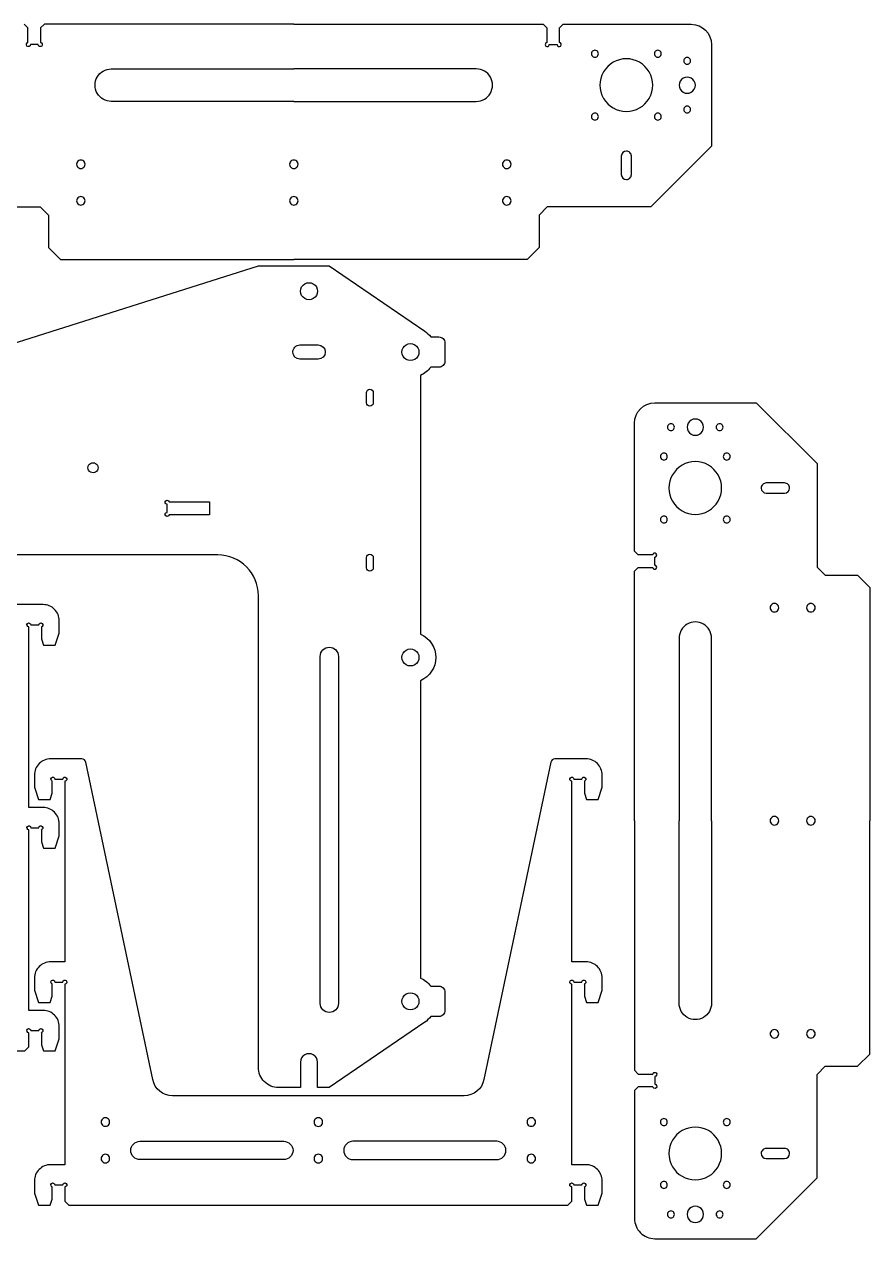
# Model space of a CAD drawing. Extents: x -5.8 to 30, y 4.1 to 27.8.
# Drawn here: x 13.54 to 29.96, y 4.22 to 27.78 of the extents above; entities that cross this region are included whole.
import ezdxf

# ---------------------------------------------------------------- set-up
doc = ezdxf.new("R2010")
doc.units = 0
doc.header["$MEASUREMENT"] = 0
doc.layers.add('CONTINUOUS', color=7, linetype='CONTINUOUS')

msp = doc.modelspace()

# ---------------------------------------------------------------- linework, layer by layer
at = {"layer": 'CONTINUOUS', "color": 1, "linetype": 'CONTINUOUS'}
for p, q in [((13.614, 27.712), (13.542, 27.784)), ((13.614, 27.429), (13.614, 27.712)), ((13.621, 27.705), (13.621, 27.705)), ((13.932, 27.784), (13.86, 27.712)), ((13.86, 27.712), (13.86, 27.429)), ((18.774, 27.784), (13.932, 27.784)), ((18.774, 27.784), (23.617, 27.784)), ((23.617, 27.784), (23.688, 27.712)), ((23.688, 27.712), (23.688, 27.429)), ((23.935, 27.712), (24.007, 27.784)), ((23.935, 27.429), (23.935, 27.712)), ((13.814, 27.39), (13.66, 27.39)), ((23.735, 27.39), (23.888, 27.39)), ((23.928, 27.43), (23.928, 27.43)), ((26.885, 27.39), (26.885, 25.422)), ((15.231, 26.918), (18.774, 26.918)), ((22.318, 26.918), (18.774, 26.918)), ((18.774, 26.288), (15.231, 26.288)), ((18.774, 26.288), (22.318, 26.288)), ((25.133, 25.225), (25.133, 24.871)), ((26.885, 25.422), (25.703, 24.241)), ((11.845, 24.241), (13.853, 24.241)), ((13.853, 24.241), (14.011, 24.083)), ((14.011, 24.083), (14.011, 23.453)), ((23.696, 24.241), (23.538, 24.083)), ((23.538, 24.083), (23.538, 23.453)), ((25.703, 24.241), (23.696, 24.241)), ((14.011, 23.453), (14.247, 23.217)), ((23.538, 23.453), (23.302, 23.217)), ((8.093, 19.937), (18.086, 23.096)), ((14.247, 23.217), (18.774, 23.217)), ((18.086, 23.096), (19.464, 23.096)), ((23.302, 23.217), (18.774, 23.217)), ((19.464, 23.096), (21.317, 21.829)), ((18.893, 21.561), (19.247, 21.561)), ((21.708, 21.6), (21.708, 21.246)), ((21.236, 20.972), (21.236, 15.949)), ((20.318, 20.636), (20.318, 20.439)), ((25.782, 20.439), (27.751, 20.439)), ((27.751, 20.439), (28.932, 19.258)), ((28.932, 19.258), (28.932, 17.25)), ((27.948, 18.687), (28.302, 18.687)), ((16.314, 18.313), (16.314, 18.47)), ((16.353, 18.517), (17.141, 18.517)), ((16.354, 18.51), (16.354, 18.51)), ((17.141, 18.517), (17.141, 18.266)), ((17.141, 18.266), (16.353, 18.266)), ((16.354, 18.273), (16.354, 18.273)), ((25.46, 17.489), (25.388, 17.561)), ((25.743, 17.489), (25.46, 17.489)), ((25.743, 17.482), (25.743, 17.482)), ((25.782, 17.289), (25.782, 17.443)), ((25.388, 17.171), (25.46, 17.243)), ((25.46, 17.243), (25.743, 17.243)), ((28.932, 17.25), (29.089, 17.092)), ((25.388, 12.328), (25.388, 17.171)), ((29.089, 17.092), (29.719, 17.092)), ((29.719, 17.092), (29.955, 16.856)), ((29.955, 16.856), (29.955, 12.328)), ((13.907, 16.523), (13.631, 16.523)), ((18.086, 7.545), (18.086, 16.699)), ((13.631, 13.225), (13.631, 16.09)), ((13.877, 16.093), (13.877, 15.856)), ((13.877, 15.856), (13.917, 15.736)), ((14.143, 15.736), (14.221, 15.972)), ((26.255, 15.872), (26.255, 12.328)), ((26.885, 12.328), (26.885, 15.872)), ((13.917, 15.736), (14.143, 15.736)), ((19.287, 8.785), (19.287, 15.517)), ((14.659, 13.529), (14.329, 13.529)), ((23.765, 13.467), (22.466, 7.306)), ((24.448, 13.529), (24.172, 13.529)), ((13.631, 12.586), (13.631, 13.225)), ((13.739, 13.214), (13.739, 12.978)), ((13.739, 12.978), (13.818, 12.742)), ((14.083, 12.862), (14.083, 13.099)), ((14.329, 13.096), (14.329, 10.231)), ((24.172, 10.231), (24.172, 13.096)), ((24.418, 13.099), (24.418, 12.862)), ((24.684, 12.742), (24.762, 12.978)), ((13.818, 12.742), (14.043, 12.742)), ((14.043, 12.742), (14.083, 12.862)), ((24.418, 12.862), (24.458, 12.742)), ((24.458, 12.742), (24.684, 12.742)), ((13.907, 12.586), (13.631, 12.586)), ((25.388, 12.328), (25.388, 7.486)), ((26.255, 8.785), (26.255, 12.328)), ((26.885, 12.328), (26.885, 8.785)), ((29.955, 7.801), (29.955, 12.328)), ((13.631, 8.649), (13.631, 12.153)), ((13.863, 12.153), (13.863, 12.153)), ((14.143, 11.799), (14.221, 12.035)), ((13.877, 11.919), (13.917, 11.799)), ((13.917, 11.799), (14.143, 11.799)), ((14.329, 10.231), (14.329, 9.592)), ((24.172, 9.592), (24.172, 10.231)), ((24.448, 9.592), (24.172, 9.592)), ((13.739, 9.277), (13.739, 9.041)), ((13.739, 9.041), (13.818, 8.805)), ((14.083, 8.925), (14.083, 9.162)), ((14.329, 9.159), (14.329, 5.655)), ((24.172, 5.655), (24.172, 9.159)), ((24.404, 9.159), (24.404, 9.159)), ((24.684, 8.805), (24.762, 9.041)), ((13.818, 8.805), (14.043, 8.805)), ((14.043, 8.805), (14.083, 8.925)), ((24.418, 8.925), (24.458, 8.805)), ((24.458, 8.805), (24.684, 8.805)), ((13.907, 8.649), (13.631, 8.649)), ((21.317, 8.418), (19.464, 7.151)), ((13.631, 7.941), (13.631, 8.216)), ((13.863, 8.216), (13.863, 8.216)), ((13.877, 8.219), (13.877, 7.982)), ((14.143, 7.862), (14.221, 8.098)), ((3.867, 7.862), (13.552, 7.862)), ((13.552, 7.862), (13.631, 7.941)), ((13.877, 7.982), (13.917, 7.862)), ((13.917, 7.862), (14.143, 7.862)), ((29.719, 7.565), (29.955, 7.801)), ((18.905, 7.643), (18.905, 7.151)), ((28.932, 7.407), (29.089, 7.565)), ((29.089, 7.565), (29.719, 7.565)), ((25.388, 7.486), (25.46, 7.414)), ((25.46, 7.414), (25.743, 7.414)), ((25.782, 7.368), (25.782, 7.214)), ((28.932, 5.399), (28.932, 7.407)), ((19.464, 7.151), (19.236, 7.151)), ((25.46, 7.168), (25.388, 7.096)), ((25.743, 7.168), (25.46, 7.168)), ((25.467, 7.175), (25.467, 7.175)), ((19.251, 6.994), (16.42, 6.994)), ((22.081, 6.994), (19.251, 6.994)), ((22.715, 6.108), (19.92, 6.108)), ((28.302, 5.97), (27.948, 5.97)), ((18.581, 5.754), (15.786, 5.754)), ((27.948, 5.773), (28.302, 5.773)), ((14.329, 5.655), (14.054, 5.655)), ((24.448, 5.655), (24.172, 5.655)), ((13.739, 5.34), (13.739, 5.104)), ((14.083, 4.988), (14.083, 5.225)), ((14.329, 5.222), (14.329, 4.947)), ((24.172, 4.947), (24.172, 5.222)), ((24.404, 5.222), (24.404, 5.222)), ((24.418, 5.225), (24.418, 4.988)), ((27.751, 4.218), (28.932, 5.399)), ((13.739, 5.104), (13.818, 4.868)), ((14.043, 4.868), (14.083, 4.988)), ((24.418, 4.988), (24.458, 4.868)), ((24.684, 4.868), (24.762, 5.104)), ((13.818, 4.868), (14.043, 4.868)), ((14.329, 4.947), (14.408, 4.868)), ((14.408, 4.868), (24.093, 4.868)), ((24.093, 4.868), (24.172, 4.947)), ((24.458, 4.868), (24.684, 4.868)), ((25.782, 4.218), (27.751, 4.218))]:
    msp.add_line(p, q, dxfattribs=at)
at = {"layer": 'CONTINUOUS'}
for p, q in [((13.877, 12.156), (13.877, 11.919)), ((24.418, 9.162), (24.418, 8.925))]:
    msp.add_line(p, q, dxfattribs=at)
at = {"layer": 'CONTINUOUS', "color": 1, "linetype": 'CONTINUOUS'}
for points in [[(24.007, 27.784), (24.007, 27.784), (26.491, 27.784), (26.491, 27.784)], [(26.491, 27.784), (26.708, 27.784), (26.885, 27.608), (26.885, 27.39)], [(13.593, 27.362), (13.582, 27.374), (13.578, 27.391), (13.584, 27.405)], [(13.584, 27.405), (13.59, 27.418), (13.601, 27.427), (13.614, 27.429)], [(13.636, 27.354), (13.621, 27.348), (13.604, 27.351), (13.593, 27.362)], [(13.66, 27.39), (13.66, 27.374), (13.651, 27.36), (13.636, 27.354)], [(13.838, 27.354), (13.823, 27.36), (13.814, 27.374), (13.814, 27.39)], [(13.881, 27.362), (13.87, 27.351), (13.853, 27.348), (13.838, 27.354)], [(13.86, 27.429), (13.873, 27.427), (13.884, 27.418), (13.889, 27.405)], [(13.889, 27.405), (13.896, 27.391), (13.892, 27.374), (13.881, 27.362)], [(23.659, 27.405), (23.653, 27.391), (23.656, 27.374), (23.668, 27.362)], [(23.688, 27.429), (23.675, 27.427), (23.664, 27.418), (23.659, 27.405)], [(23.668, 27.362), (23.679, 27.351), (23.696, 27.348), (23.711, 27.354)], [(23.711, 27.354), (23.725, 27.36), (23.735, 27.374), (23.735, 27.39)], [(23.888, 27.39), (23.888, 27.374), (23.898, 27.36), (23.913, 27.354)], [(23.913, 27.354), (23.927, 27.348), (23.944, 27.351), (23.956, 27.362)], [(23.964, 27.405), (23.959, 27.418), (23.948, 27.427), (23.935, 27.429)], [(23.956, 27.362), (23.967, 27.374), (23.97, 27.391), (23.964, 27.405)], [(24.563, 27.247), (24.551, 27.226), (24.551, 27.2), (24.563, 27.18)], [(24.621, 27.28), (24.597, 27.28), (24.575, 27.267), (24.563, 27.247)], [(24.563, 27.18), (24.575, 27.159), (24.597, 27.146), (24.621, 27.146)], [(24.679, 27.247), (24.667, 27.267), (24.645, 27.28), (24.621, 27.28)], [(24.621, 27.146), (24.645, 27.146), (24.667, 27.159), (24.679, 27.18)], [(24.679, 27.18), (24.691, 27.2), (24.691, 27.226), (24.679, 27.247)], [(25.231, 27.115), (25.048, 27.115), (24.879, 27.017), (24.788, 26.859)], [(25.674, 26.859), (25.583, 27.017), (25.414, 27.115), (25.231, 27.115)], [(25.783, 27.247), (25.771, 27.226), (25.771, 27.2), (25.783, 27.18)], [(25.841, 27.28), (25.817, 27.28), (25.795, 27.267), (25.783, 27.247)], [(25.783, 27.18), (25.795, 27.159), (25.817, 27.146), (25.841, 27.146)], [(25.899, 27.247), (25.887, 27.267), (25.865, 27.28), (25.841, 27.28)], [(25.841, 27.146), (25.865, 27.146), (25.887, 27.159), (25.899, 27.18)], [(25.899, 27.18), (25.911, 27.2), (25.911, 27.226), (25.899, 27.247)], [(26.354, 27.109), (26.342, 27.088), (26.342, 27.063), (26.354, 27.042)], [(26.412, 27.142), (26.388, 27.142), (26.366, 27.13), (26.354, 27.109)], [(26.47, 27.109), (26.458, 27.13), (26.436, 27.142), (26.412, 27.142)], [(26.47, 27.042), (26.482, 27.063), (26.482, 27.088), (26.47, 27.109)], [(14.958, 26.76), (15.014, 26.858), (15.118, 26.918), (15.231, 26.918)], [(22.59, 26.76), (22.534, 26.858), (22.43, 26.918), (22.318, 26.918)], [(26.354, 27.042), (26.366, 27.021), (26.388, 27.008), (26.412, 27.008)], [(26.412, 27.008), (26.436, 27.008), (26.458, 27.021), (26.47, 27.042)], [(14.958, 26.445), (14.902, 26.543), (14.902, 26.663), (14.958, 26.76)], [(22.59, 26.445), (22.647, 26.543), (22.647, 26.663), (22.59, 26.76)], [(24.788, 26.859), (24.696, 26.7), (24.696, 26.505), (24.788, 26.347)], [(25.674, 26.347), (25.766, 26.505), (25.766, 26.7), (25.674, 26.859)], [(26.275, 26.682), (26.247, 26.633), (26.247, 26.573), (26.275, 26.524)], [(26.412, 26.76), (26.356, 26.76), (26.304, 26.73), (26.275, 26.682)], [(26.549, 26.682), (26.521, 26.73), (26.468, 26.76), (26.412, 26.76)], [(26.549, 26.524), (26.577, 26.573), (26.577, 26.633), (26.549, 26.682)], [(15.231, 26.288), (15.118, 26.288), (15.014, 26.348), (14.958, 26.445)], [(22.318, 26.288), (22.43, 26.288), (22.534, 26.348), (22.59, 26.445)], [(26.275, 26.524), (26.304, 26.475), (26.356, 26.445), (26.412, 26.445)], [(26.412, 26.445), (26.468, 26.445), (26.521, 26.475), (26.549, 26.524)], [(24.788, 26.347), (24.879, 26.189), (25.048, 26.091), (25.231, 26.091)], [(25.231, 26.091), (25.414, 26.091), (25.583, 26.189), (25.674, 26.347)], [(26.354, 26.164), (26.342, 26.143), (26.342, 26.118), (26.354, 26.097)], [(26.412, 26.197), (26.388, 26.197), (26.366, 26.185), (26.354, 26.164)], [(26.47, 26.164), (26.458, 26.185), (26.436, 26.197), (26.412, 26.197)], [(26.47, 26.097), (26.482, 26.118), (26.482, 26.143), (26.47, 26.164)], [(24.563, 26.026), (24.551, 26.005), (24.551, 25.98), (24.563, 25.959)], [(24.621, 26.06), (24.597, 26.06), (24.575, 26.047), (24.563, 26.026)], [(24.563, 25.959), (24.575, 25.938), (24.597, 25.926), (24.621, 25.926)], [(24.679, 26.026), (24.667, 26.047), (24.645, 26.06), (24.621, 26.06)], [(24.621, 25.926), (24.645, 25.926), (24.667, 25.938), (24.679, 25.959)], [(24.679, 25.959), (24.691, 25.98), (24.691, 26.005), (24.679, 26.026)], [(25.783, 26.026), (25.771, 26.005), (25.771, 25.98), (25.783, 25.959)], [(25.841, 26.06), (25.817, 26.06), (25.795, 26.047), (25.783, 26.026)], [(25.783, 25.959), (25.795, 25.938), (25.817, 25.926), (25.841, 25.926)], [(25.899, 26.026), (25.887, 26.047), (25.865, 26.06), (25.841, 26.06)], [(25.841, 25.926), (25.865, 25.926), (25.887, 25.938), (25.899, 25.959)], [(25.899, 25.959), (25.911, 25.98), (25.911, 26.005), (25.899, 26.026)], [(26.354, 26.097), (26.366, 26.076), (26.388, 26.063), (26.412, 26.064)], [(26.412, 26.064), (26.436, 26.063), (26.458, 26.076), (26.47, 26.097)], [(25.231, 25.323), (25.177, 25.323), (25.133, 25.279), (25.133, 25.225)], [(25.301, 25.295), (25.282, 25.313), (25.257, 25.323), (25.231, 25.323)], [(25.329, 25.225), (25.329, 25.251), (25.319, 25.276), (25.301, 25.295)], [(25.329, 24.871), (25.329, 24.871), (25.329, 25.225), (25.329, 25.225)], [(14.569, 25.109), (14.554, 25.083), (14.554, 25.052), (14.569, 25.026)], [(14.64, 25.15), (14.611, 25.15), (14.584, 25.134), (14.569, 25.109)], [(14.569, 25.026), (14.584, 25.001), (14.611, 24.985), (14.64, 24.985)], [(14.712, 25.109), (14.697, 25.134), (14.67, 25.15), (14.64, 25.15)], [(14.64, 24.985), (14.67, 24.985), (14.697, 25.001), (14.712, 25.026)], [(14.712, 25.026), (14.727, 25.052), (14.727, 25.083), (14.712, 25.109)], [(18.703, 25.109), (18.688, 25.083), (18.688, 25.052), (18.703, 25.026)], [(18.774, 25.15), (18.745, 25.15), (18.717, 25.134), (18.703, 25.109)], [(18.703, 25.026), (18.717, 25.001), (18.745, 24.985), (18.774, 24.985)], [(18.846, 25.109), (18.831, 25.134), (18.804, 25.15), (18.774, 25.15)], [(18.774, 24.985), (18.804, 24.985), (18.831, 25.001), (18.846, 25.026)], [(18.846, 25.026), (18.861, 25.052), (18.861, 25.083), (18.846, 25.109)], [(22.837, 25.109), (22.822, 25.083), (22.822, 25.052), (22.837, 25.026)], [(22.908, 25.15), (22.879, 25.15), (22.851, 25.134), (22.837, 25.109)], [(22.837, 25.026), (22.851, 25.001), (22.879, 24.985), (22.908, 24.985)], [(22.98, 25.109), (22.965, 25.134), (22.938, 25.15), (22.908, 25.15)], [(22.908, 24.985), (22.938, 24.985), (22.965, 25.001), (22.98, 25.026)], [(22.98, 25.026), (22.995, 25.052), (22.995, 25.083), (22.98, 25.109)], [(25.133, 24.871), (25.133, 24.816), (25.177, 24.772), (25.231, 24.772)], [(25.231, 24.772), (25.257, 24.772), (25.282, 24.783), (25.301, 24.801)], [(25.301, 24.801), (25.319, 24.819), (25.329, 24.845), (25.329, 24.871)], [(14.569, 24.4), (14.554, 24.375), (14.554, 24.343), (14.569, 24.317)], [(14.64, 24.441), (14.611, 24.441), (14.584, 24.426), (14.569, 24.4)], [(14.569, 24.317), (14.584, 24.292), (14.611, 24.276), (14.64, 24.276)], [(14.712, 24.4), (14.697, 24.426), (14.67, 24.441), (14.64, 24.441)], [(14.64, 24.276), (14.67, 24.276), (14.697, 24.292), (14.712, 24.317)], [(14.712, 24.317), (14.727, 24.343), (14.727, 24.375), (14.712, 24.4)], [(18.703, 24.4), (18.688, 24.375), (18.688, 24.343), (18.703, 24.317)], [(18.774, 24.441), (18.745, 24.441), (18.717, 24.426), (18.703, 24.4)], [(18.703, 24.317), (18.717, 24.292), (18.745, 24.276), (18.774, 24.276)], [(18.846, 24.4), (18.831, 24.426), (18.804, 24.441), (18.774, 24.441)], [(18.774, 24.276), (18.804, 24.276), (18.831, 24.292), (18.846, 24.317)], [(18.846, 24.317), (18.861, 24.343), (18.861, 24.375), (18.846, 24.4)], [(22.837, 24.4), (22.822, 24.375), (22.822, 24.343), (22.837, 24.317)], [(22.908, 24.441), (22.879, 24.441), (22.851, 24.426), (22.837, 24.4)], [(22.837, 24.317), (22.851, 24.292), (22.879, 24.276), (22.908, 24.276)], [(22.98, 24.4), (22.965, 24.426), (22.938, 24.441), (22.908, 24.441)], [(22.908, 24.276), (22.938, 24.276), (22.965, 24.292), (22.98, 24.317)], [(22.98, 24.317), (22.995, 24.343), (22.995, 24.375), (22.98, 24.4)], [(18.927, 22.521), (18.897, 22.573), (18.897, 22.636), (18.927, 22.687)], [(18.927, 22.687), (18.956, 22.738), (19.011, 22.77), (19.07, 22.769)], [(19.07, 22.769), (19.129, 22.77), (19.184, 22.738), (19.214, 22.687)], [(19.214, 22.687), (19.243, 22.636), (19.243, 22.573), (19.214, 22.521)], [(19.07, 22.439), (19.011, 22.439), (18.956, 22.47), (18.927, 22.521)], [(19.214, 22.521), (19.184, 22.47), (19.129, 22.439), (19.07, 22.439)], [(21.317, 21.829), (21.361, 21.799), (21.4, 21.761), (21.432, 21.718)], [(21.432, 21.718), (21.432, 21.718), (21.59, 21.718), (21.59, 21.718)], [(21.59, 21.718), (21.621, 21.718), (21.651, 21.706), (21.673, 21.684)], [(21.673, 21.684), (21.696, 21.662), (21.708, 21.631), (21.708, 21.6)], [(18.755, 21.423), (18.755, 21.46), (18.77, 21.495), (18.796, 21.52)], [(18.796, 21.52), (18.822, 21.546), (18.857, 21.561), (18.893, 21.561)], [(19.247, 21.561), (19.324, 21.561), (19.385, 21.499), (19.385, 21.423)], [(20.895, 21.34), (20.866, 21.391), (20.866, 21.455), (20.895, 21.506)], [(20.895, 21.506), (20.925, 21.557), (20.98, 21.588), (21.039, 21.588)], [(21.039, 21.588), (21.098, 21.588), (21.153, 21.557), (21.182, 21.506)], [(21.182, 21.506), (21.212, 21.455), (21.212, 21.391), (21.182, 21.34)], [(18.893, 21.285), (18.817, 21.285), (18.755, 21.347), (18.755, 21.423)], [(19.247, 21.285), (19.247, 21.285), (18.893, 21.285), (18.893, 21.285)], [(19.385, 21.423), (19.385, 21.347), (19.324, 21.285), (19.247, 21.285)], [(21.039, 21.258), (20.98, 21.257), (20.925, 21.289), (20.895, 21.34)], [(21.182, 21.34), (21.153, 21.289), (21.098, 21.257), (21.039, 21.258)], [(21.708, 21.246), (21.708, 21.214), (21.696, 21.184), (21.673, 21.162)], [(21.432, 21.128), (21.381, 21.06), (21.314, 21.006), (21.236, 20.972)], [(21.59, 21.128), (21.59, 21.128), (21.432, 21.128), (21.432, 21.128)], [(21.673, 21.162), (21.651, 21.14), (21.621, 21.128), (21.59, 21.128)], [(20.184, 20.636), (20.185, 20.672), (20.214, 20.702), (20.251, 20.702)], [(20.184, 20.439), (20.184, 20.439), (20.184, 20.636), (20.184, 20.636)], [(20.251, 20.702), (20.288, 20.702), (20.318, 20.672), (20.318, 20.636)], [(20.251, 20.372), (20.214, 20.372), (20.185, 20.402), (20.184, 20.439)], [(20.318, 20.439), (20.318, 20.402), (20.288, 20.372), (20.251, 20.372)], [(25.388, 20.045), (25.388, 20.262), (25.565, 20.439), (25.782, 20.439)], [(25.388, 17.561), (25.388, 17.561), (25.388, 20.045), (25.388, 20.045)], [(26.131, 20.024), (26.11, 20.036), (26.084, 20.036), (26.064, 20.024)], [(26.491, 20.103), (26.442, 20.075), (26.412, 20.023), (26.412, 19.966)], [(26.648, 20.103), (26.6, 20.131), (26.54, 20.131), (26.491, 20.103)], [(26.727, 19.966), (26.727, 20.023), (26.697, 20.075), (26.648, 20.103)], [(27.076, 20.024), (27.055, 20.036), (27.029, 20.036), (27.008, 20.024)], [(26.064, 20.024), (26.043, 20.012), (26.03, 19.99), (26.03, 19.966)], [(26.03, 19.966), (26.03, 19.942), (26.043, 19.92), (26.064, 19.908)], [(26.064, 19.908), (26.084, 19.896), (26.11, 19.896), (26.131, 19.908)], [(26.164, 19.966), (26.164, 19.99), (26.151, 20.012), (26.131, 20.024)], [(26.131, 19.908), (26.151, 19.92), (26.164, 19.942), (26.164, 19.966)], [(26.412, 19.966), (26.412, 19.91), (26.442, 19.858), (26.491, 19.83)], [(26.491, 19.83), (26.54, 19.801), (26.6, 19.801), (26.648, 19.83)], [(26.648, 19.83), (26.697, 19.858), (26.727, 19.91), (26.727, 19.966)], [(27.008, 20.024), (26.988, 20.012), (26.975, 19.99), (26.975, 19.966)], [(26.975, 19.966), (26.975, 19.942), (26.988, 19.92), (27.008, 19.908)], [(27.008, 19.908), (27.029, 19.896), (27.055, 19.896), (27.076, 19.908)], [(27.109, 19.966), (27.109, 19.99), (27.096, 20.012), (27.076, 20.024)], [(27.076, 19.908), (27.096, 19.92), (27.109, 19.942), (27.109, 19.966)], [(25.926, 19.453), (25.905, 19.441), (25.892, 19.419), (25.892, 19.395)], [(25.892, 19.395), (25.892, 19.372), (25.905, 19.349), (25.926, 19.337)], [(25.993, 19.453), (25.972, 19.465), (25.947, 19.465), (25.926, 19.453)], [(25.926, 19.337), (25.947, 19.326), (25.972, 19.326), (25.993, 19.337)], [(26.026, 19.395), (26.026, 19.419), (26.014, 19.441), (25.993, 19.453)], [(25.993, 19.337), (26.014, 19.349), (26.026, 19.372), (26.026, 19.395)], [(27.146, 19.453), (27.126, 19.441), (27.113, 19.419), (27.113, 19.395)], [(27.113, 19.395), (27.113, 19.372), (27.126, 19.349), (27.146, 19.337)], [(27.213, 19.453), (27.193, 19.465), (27.167, 19.465), (27.146, 19.453)], [(27.146, 19.337), (27.167, 19.326), (27.193, 19.326), (27.213, 19.337)], [(27.247, 19.395), (27.247, 19.419), (27.234, 19.441), (27.213, 19.453)], [(27.213, 19.337), (27.234, 19.349), (27.247, 19.372), (27.247, 19.395)], [(14.792, 19.13), (14.774, 19.16), (14.774, 19.198), (14.792, 19.228)], [(14.792, 19.228), (14.81, 19.259), (14.842, 19.277), (14.877, 19.277)], [(14.877, 19.08), (14.842, 19.08), (14.81, 19.099), (14.792, 19.13)], [(14.877, 19.277), (14.913, 19.277), (14.945, 19.259), (14.963, 19.228)], [(14.963, 19.13), (14.945, 19.099), (14.913, 19.08), (14.877, 19.08)], [(14.963, 19.228), (14.98, 19.198), (14.98, 19.16), (14.963, 19.13)], [(26.314, 19.228), (26.155, 19.137), (26.058, 18.968), (26.058, 18.785)], [(26.825, 19.228), (26.667, 19.32), (26.472, 19.32), (26.314, 19.228)], [(27.081, 18.785), (27.081, 18.968), (26.984, 19.137), (26.825, 19.228)], [(27.878, 18.855), (27.859, 18.836), (27.849, 18.811), (27.849, 18.785)], [(27.948, 18.884), (27.921, 18.884), (27.896, 18.873), (27.878, 18.855)], [(28.302, 18.884), (28.302, 18.884), (27.948, 18.884), (27.948, 18.884)], [(28.371, 18.855), (28.353, 18.873), (28.328, 18.884), (28.302, 18.884)], [(28.4, 18.785), (28.4, 18.811), (28.39, 18.836), (28.371, 18.855)], [(26.058, 18.785), (26.058, 18.602), (26.155, 18.433), (26.314, 18.342)], [(26.825, 18.342), (26.984, 18.433), (27.081, 18.602), (27.081, 18.785)], [(27.849, 18.785), (27.849, 18.731), (27.893, 18.687), (27.948, 18.687)], [(28.302, 18.687), (28.356, 18.687), (28.4, 18.731), (28.4, 18.785)], [(16.278, 18.495), (16.272, 18.509), (16.275, 18.526), (16.287, 18.537)], [(16.314, 18.47), (16.298, 18.47), (16.284, 18.48), (16.278, 18.495)], [(16.287, 18.537), (16.298, 18.549), (16.315, 18.552), (16.329, 18.546)], [(16.329, 18.546), (16.342, 18.541), (16.351, 18.53), (16.353, 18.517)], [(16.287, 18.246), (16.275, 18.257), (16.272, 18.274), (16.278, 18.288)], [(16.278, 18.288), (16.284, 18.303), (16.298, 18.313), (16.314, 18.313)], [(16.329, 18.237), (16.315, 18.231), (16.298, 18.234), (16.287, 18.246)], [(16.353, 18.266), (16.351, 18.253), (16.342, 18.242), (16.329, 18.237)], [(25.926, 18.233), (25.905, 18.221), (25.892, 18.199), (25.892, 18.175)], [(25.892, 18.175), (25.892, 18.151), (25.905, 18.129), (25.926, 18.117)], [(25.993, 18.233), (25.972, 18.245), (25.947, 18.245), (25.926, 18.233)], [(26.026, 18.175), (26.026, 18.199), (26.014, 18.221), (25.993, 18.233)], [(25.993, 18.117), (26.014, 18.129), (26.026, 18.151), (26.026, 18.175)], [(26.314, 18.342), (26.472, 18.251), (26.667, 18.251), (26.825, 18.342)], [(27.146, 18.233), (27.126, 18.221), (27.113, 18.199), (27.113, 18.175)], [(27.113, 18.175), (27.113, 18.151), (27.126, 18.129), (27.146, 18.117)], [(27.213, 18.233), (27.193, 18.245), (27.167, 18.245), (27.146, 18.233)], [(27.247, 18.175), (27.247, 18.199), (27.234, 18.221), (27.213, 18.233)], [(27.213, 18.117), (27.234, 18.129), (27.247, 18.151), (27.247, 18.175)], [(25.926, 18.117), (25.947, 18.105), (25.972, 18.105), (25.993, 18.117)], [(27.146, 18.117), (27.167, 18.105), (27.193, 18.105), (27.213, 18.117)], [(17.299, 17.486), (17.299, 17.486), (10.212, 17.486), (10.212, 17.486)], [(18.086, 16.699), (18.086, 17.133), (17.733, 17.486), (17.299, 17.486)], [(20.184, 17.436), (20.185, 17.472), (20.214, 17.502), (20.251, 17.502)], [(20.251, 17.502), (20.288, 17.502), (20.318, 17.472), (20.318, 17.436)], [(25.767, 17.518), (25.755, 17.513), (25.746, 17.502), (25.743, 17.489)], [(25.81, 17.51), (25.799, 17.521), (25.782, 17.525), (25.767, 17.518)], [(25.782, 17.443), (25.798, 17.443), (25.812, 17.452), (25.819, 17.467)], [(25.819, 17.467), (25.825, 17.482), (25.821, 17.499), (25.81, 17.51)], [(20.184, 17.239), (20.184, 17.239), (20.184, 17.436), (20.184, 17.436)], [(20.251, 17.172), (20.214, 17.172), (20.185, 17.202), (20.184, 17.239)], [(20.318, 17.239), (20.318, 17.202), (20.288, 17.172), (20.251, 17.172)], [(20.318, 17.436), (20.318, 17.436), (20.318, 17.239), (20.318, 17.239)], [(25.743, 17.243), (25.746, 17.23), (25.755, 17.219), (25.767, 17.213)], [(25.767, 17.213), (25.782, 17.207), (25.799, 17.211), (25.81, 17.222)], [(25.819, 17.265), (25.812, 17.28), (25.798, 17.289), (25.782, 17.289)], [(25.81, 17.222), (25.821, 17.233), (25.825, 17.25), (25.819, 17.265)], [(13.631, 16.523), (13.631, 16.523), (13.301, 16.523), (13.301, 16.523)], [(14.129, 16.431), (14.07, 16.49), (13.99, 16.523), (13.907, 16.523)], [(28.064, 16.534), (28.038, 16.519), (28.022, 16.492), (28.022, 16.462)], [(28.146, 16.534), (28.121, 16.549), (28.089, 16.549), (28.064, 16.534)], [(28.188, 16.462), (28.188, 16.492), (28.172, 16.519), (28.146, 16.534)], [(28.772, 16.534), (28.747, 16.519), (28.731, 16.492), (28.731, 16.462)], [(28.855, 16.534), (28.829, 16.549), (28.798, 16.549), (28.772, 16.534)], [(28.896, 16.462), (28.896, 16.492), (28.881, 16.519), (28.855, 16.534)], [(14.221, 16.208), (14.221, 16.292), (14.188, 16.372), (14.129, 16.431)], [(28.022, 16.462), (28.022, 16.433), (28.038, 16.406), (28.064, 16.391)], [(28.064, 16.391), (28.089, 16.376), (28.121, 16.376), (28.146, 16.391)], [(28.146, 16.391), (28.172, 16.406), (28.188, 16.433), (28.188, 16.462)], [(28.731, 16.462), (28.731, 16.433), (28.747, 16.406), (28.772, 16.391)], [(28.772, 16.391), (28.798, 16.376), (28.829, 16.376), (28.855, 16.391)], [(28.855, 16.391), (28.881, 16.406), (28.896, 16.433), (28.896, 16.462)], [(13.595, 16.115), (13.588, 16.129), (13.592, 16.146), (13.603, 16.157)], [(13.631, 16.09), (13.615, 16.09), (13.601, 16.1), (13.595, 16.115)], [(13.603, 16.157), (13.614, 16.169), (13.631, 16.172), (13.646, 16.166)], [(13.646, 16.166), (13.661, 16.16), (13.67, 16.146), (13.67, 16.13)], [(13.67, 16.13), (13.67, 16.13), (13.824, 16.13), (13.824, 16.13)], [(13.824, 16.13), (13.824, 16.146), (13.833, 16.16), (13.848, 16.166)], [(13.848, 16.166), (13.863, 16.172), (13.88, 16.169), (13.891, 16.157)], [(13.9, 16.115), (13.895, 16.104), (13.887, 16.097), (13.877, 16.093)], [(13.891, 16.157), (13.902, 16.146), (13.906, 16.129), (13.9, 16.115)], [(14.221, 15.972), (14.221, 15.972), (14.221, 16.208), (14.221, 16.208)], [(26.412, 16.145), (26.315, 16.088), (26.255, 15.984), (26.255, 15.872)], [(26.727, 16.145), (26.63, 16.201), (26.51, 16.201), (26.412, 16.145)], [(26.885, 15.872), (26.885, 15.984), (26.824, 16.088), (26.727, 16.145)], [(21.236, 15.949), (21.415, 15.871), (21.531, 15.693), (21.531, 15.498)], [(19.287, 15.517), (19.287, 15.615), (19.366, 15.695), (19.464, 15.695)], [(19.464, 15.695), (19.511, 15.695), (19.556, 15.676), (19.589, 15.643)], [(19.589, 15.643), (19.622, 15.61), (19.641, 15.564), (19.641, 15.517)], [(20.896, 15.415), (20.866, 15.466), (20.866, 15.529), (20.896, 15.58)], [(20.896, 15.58), (20.925, 15.632), (20.98, 15.663), (21.039, 15.663)], [(21.039, 15.663), (21.098, 15.663), (21.152, 15.632), (21.182, 15.58)], [(21.182, 15.58), (21.212, 15.529), (21.212, 15.466), (21.182, 15.415)], [(19.641, 15.517), (19.641, 15.517), (19.641, 8.785), (19.641, 8.785)], [(21.039, 15.332), (20.98, 15.332), (20.925, 15.364), (20.896, 15.415)], [(21.182, 15.415), (21.152, 15.364), (21.098, 15.332), (21.039, 15.332)], [(21.531, 15.498), (21.531, 15.302), (21.415, 15.125), (21.236, 15.047)], [(21.236, 15.047), (21.236, 15.047), (21.236, 9.276), (21.236, 9.276)], [(13.831, 13.437), (13.772, 13.378), (13.739, 13.298), (13.739, 13.214)], [(14.054, 13.529), (13.97, 13.529), (13.89, 13.496), (13.831, 13.437)], [(14.329, 13.529), (14.329, 13.529), (14.054, 13.529), (14.054, 13.529)], [(14.736, 13.467), (14.729, 13.503), (14.696, 13.529), (14.659, 13.529)], [(16.035, 7.306), (16.035, 7.306), (14.736, 13.467), (14.736, 13.467)], [(23.842, 13.529), (23.805, 13.529), (23.773, 13.503), (23.765, 13.467)], [(24.172, 13.529), (24.172, 13.529), (23.842, 13.529), (23.842, 13.529)], [(24.67, 13.437), (24.611, 13.496), (24.531, 13.529), (24.448, 13.529)], [(24.762, 13.214), (24.762, 13.298), (24.729, 13.378), (24.67, 13.437)], [(24.762, 12.978), (24.762, 12.978), (24.762, 13.214), (24.762, 13.214)], [(14.061, 13.121), (14.055, 13.135), (14.058, 13.152), (14.069, 13.163)], [(14.083, 13.099), (14.073, 13.102), (14.065, 13.11), (14.061, 13.121)], [(14.069, 13.163), (14.081, 13.175), (14.097, 13.178), (14.112, 13.172)], [(14.112, 13.172), (14.127, 13.166), (14.136, 13.152), (14.136, 13.136)], [(14.136, 13.136), (14.136, 13.136), (14.29, 13.136), (14.29, 13.136)], [(14.29, 13.136), (14.29, 13.152), (14.3, 13.166), (14.314, 13.172)], [(14.314, 13.172), (14.329, 13.178), (14.346, 13.175), (14.357, 13.163)], [(14.366, 13.121), (14.36, 13.106), (14.345, 13.096), (14.329, 13.096)], [(14.357, 13.163), (14.369, 13.152), (14.372, 13.135), (14.366, 13.121)], [(24.136, 13.121), (24.129, 13.135), (24.133, 13.152), (24.144, 13.163)], [(24.172, 13.096), (24.156, 13.096), (24.142, 13.106), (24.136, 13.121)], [(24.144, 13.163), (24.155, 13.175), (24.172, 13.178), (24.187, 13.172)], [(24.187, 13.172), (24.202, 13.166), (24.211, 13.152), (24.211, 13.136)], [(24.211, 13.136), (24.211, 13.136), (24.365, 13.136), (24.365, 13.136)], [(24.365, 13.136), (24.365, 13.152), (24.374, 13.166), (24.389, 13.172)], [(24.389, 13.172), (24.404, 13.178), (24.421, 13.175), (24.432, 13.163)], [(24.441, 13.121), (24.436, 13.11), (24.428, 13.102), (24.418, 13.099)], [(24.432, 13.163), (24.443, 13.152), (24.447, 13.135), (24.441, 13.121)], [(14.129, 12.494), (14.07, 12.553), (13.99, 12.586), (13.907, 12.586)], [(14.221, 12.271), (14.221, 12.355), (14.188, 12.435), (14.129, 12.494)], [(14.221, 12.035), (14.221, 12.035), (14.221, 12.271), (14.221, 12.271)], [(28.064, 12.4), (28.038, 12.385), (28.022, 12.358), (28.022, 12.328)], [(28.022, 12.328), (28.022, 12.299), (28.038, 12.272), (28.064, 12.257)], [(28.146, 12.4), (28.121, 12.415), (28.089, 12.415), (28.064, 12.4)], [(28.064, 12.257), (28.089, 12.242), (28.121, 12.242), (28.146, 12.257)], [(28.188, 12.328), (28.188, 12.358), (28.172, 12.385), (28.146, 12.4)], [(28.146, 12.257), (28.172, 12.272), (28.188, 12.299), (28.188, 12.328)], [(28.772, 12.4), (28.747, 12.385), (28.731, 12.358), (28.731, 12.328)], [(28.731, 12.328), (28.731, 12.299), (28.747, 12.272), (28.772, 12.257)], [(28.855, 12.4), (28.829, 12.415), (28.798, 12.415), (28.772, 12.4)], [(28.772, 12.257), (28.798, 12.242), (28.829, 12.242), (28.855, 12.257)], [(28.896, 12.328), (28.896, 12.358), (28.881, 12.385), (28.855, 12.4)], [(28.855, 12.257), (28.881, 12.272), (28.896, 12.299), (28.896, 12.328)], [(13.595, 12.178), (13.588, 12.192), (13.592, 12.209), (13.603, 12.22)], [(13.631, 12.153), (13.615, 12.153), (13.601, 12.163), (13.595, 12.178)], [(13.603, 12.22), (13.614, 12.232), (13.631, 12.235), (13.646, 12.229)], [(13.646, 12.229), (13.661, 12.223), (13.67, 12.209), (13.67, 12.193)], [(13.67, 12.193), (13.67, 12.193), (13.824, 12.193), (13.824, 12.193)], [(13.824, 12.193), (13.824, 12.209), (13.833, 12.223), (13.848, 12.229)], [(13.848, 12.229), (13.863, 12.235), (13.88, 12.232), (13.891, 12.22)], [(13.9, 12.178), (13.895, 12.167), (13.887, 12.16), (13.877, 12.156)], [(13.891, 12.22), (13.902, 12.209), (13.906, 12.192), (13.9, 12.178)], [(13.831, 9.5), (13.772, 9.441), (13.739, 9.361), (13.739, 9.277)], [(14.054, 9.592), (13.97, 9.592), (13.89, 9.559), (13.831, 9.5)], [(14.329, 9.592), (14.329, 9.592), (14.054, 9.592), (14.054, 9.592)], [(24.67, 9.5), (24.611, 9.559), (24.531, 9.592), (24.448, 9.592)], [(24.762, 9.277), (24.762, 9.361), (24.729, 9.441), (24.67, 9.5)], [(14.061, 9.184), (14.055, 9.198), (14.058, 9.215), (14.069, 9.226)], [(14.069, 9.226), (14.081, 9.238), (14.097, 9.241), (14.112, 9.235)], [(14.112, 9.235), (14.127, 9.229), (14.136, 9.214), (14.136, 9.199)], [(14.136, 9.199), (14.136, 9.199), (14.29, 9.199), (14.29, 9.199)], [(14.29, 9.199), (14.29, 9.214), (14.3, 9.229), (14.314, 9.235)], [(14.314, 9.235), (14.329, 9.241), (14.346, 9.238), (14.357, 9.226)], [(14.357, 9.226), (14.369, 9.215), (14.372, 9.198), (14.366, 9.184)], [(21.236, 9.276), (21.314, 9.242), (21.381, 9.188), (21.432, 9.12)], [(24.136, 9.184), (24.129, 9.198), (24.133, 9.215), (24.144, 9.226)], [(24.144, 9.226), (24.155, 9.238), (24.172, 9.241), (24.187, 9.235)], [(24.187, 9.235), (24.202, 9.229), (24.211, 9.214), (24.211, 9.199)], [(24.211, 9.199), (24.211, 9.199), (24.365, 9.199), (24.365, 9.199)], [(24.365, 9.199), (24.365, 9.214), (24.374, 9.229), (24.389, 9.235)], [(24.389, 9.235), (24.404, 9.241), (24.421, 9.238), (24.432, 9.226)], [(24.432, 9.226), (24.443, 9.215), (24.447, 9.198), (24.441, 9.184)], [(24.762, 9.041), (24.762, 9.041), (24.762, 9.277), (24.762, 9.277)], [(14.083, 9.162), (14.073, 9.165), (14.065, 9.173), (14.061, 9.184)], [(14.366, 9.184), (14.36, 9.169), (14.345, 9.159), (14.329, 9.159)], [(20.896, 8.907), (20.925, 8.958), (20.98, 8.99), (21.039, 8.99)], [(21.039, 8.99), (21.098, 8.99), (21.152, 8.958), (21.182, 8.907)], [(21.432, 9.12), (21.432, 9.12), (21.59, 9.12), (21.59, 9.12)], [(21.59, 9.12), (21.621, 9.12), (21.651, 9.107), (21.673, 9.085)], [(21.673, 9.085), (21.696, 9.063), (21.708, 9.033), (21.708, 9.002)], [(21.708, 9.002), (21.708, 9.002), (21.708, 8.647), (21.708, 8.647)], [(24.172, 9.159), (24.156, 9.159), (24.142, 9.169), (24.136, 9.184)], [(24.441, 9.184), (24.436, 9.173), (24.428, 9.165), (24.418, 9.162)], [(19.464, 8.608), (19.366, 8.608), (19.287, 8.687), (19.287, 8.785)], [(19.641, 8.785), (19.641, 8.738), (19.622, 8.693), (19.589, 8.66)], [(20.896, 8.742), (20.866, 8.793), (20.866, 8.856), (20.896, 8.907)], [(21.039, 8.659), (20.98, 8.659), (20.925, 8.691), (20.896, 8.742)], [(21.182, 8.742), (21.152, 8.691), (21.098, 8.659), (21.039, 8.659)], [(21.182, 8.907), (21.212, 8.856), (21.212, 8.793), (21.182, 8.742)], [(26.412, 8.512), (26.315, 8.569), (26.255, 8.673), (26.255, 8.785)], [(26.885, 8.785), (26.885, 8.673), (26.824, 8.569), (26.727, 8.512)], [(14.129, 8.557), (14.07, 8.616), (13.99, 8.649), (13.907, 8.649)], [(14.221, 8.334), (14.221, 8.418), (14.188, 8.498), (14.129, 8.557)], [(19.589, 8.66), (19.556, 8.627), (19.511, 8.608), (19.464, 8.608)], [(21.432, 8.529), (21.4, 8.486), (21.361, 8.449), (21.317, 8.418)], [(21.59, 8.529), (21.59, 8.529), (21.432, 8.529), (21.432, 8.529)], [(21.673, 8.564), (21.651, 8.542), (21.621, 8.529), (21.59, 8.529)], [(21.708, 8.647), (21.708, 8.616), (21.696, 8.586), (21.673, 8.564)], [(26.727, 8.512), (26.63, 8.456), (26.51, 8.456), (26.412, 8.512)], [(13.595, 8.241), (13.588, 8.255), (13.592, 8.272), (13.603, 8.283)], [(13.603, 8.283), (13.614, 8.295), (13.631, 8.298), (13.646, 8.292)], [(13.646, 8.292), (13.661, 8.286), (13.67, 8.272), (13.67, 8.256)], [(13.67, 8.256), (13.67, 8.256), (13.824, 8.256), (13.824, 8.256)], [(13.824, 8.256), (13.824, 8.272), (13.833, 8.286), (13.848, 8.292)], [(13.848, 8.292), (13.863, 8.298), (13.88, 8.295), (13.891, 8.283)], [(13.891, 8.283), (13.902, 8.272), (13.906, 8.255), (13.9, 8.241)], [(14.221, 8.098), (14.221, 8.098), (14.221, 8.334), (14.221, 8.334)], [(28.064, 8.266), (28.038, 8.251), (28.022, 8.224), (28.022, 8.195)], [(28.146, 8.266), (28.121, 8.281), (28.089, 8.281), (28.064, 8.266)], [(28.188, 8.195), (28.188, 8.224), (28.172, 8.251), (28.146, 8.266)], [(28.772, 8.266), (28.747, 8.251), (28.731, 8.224), (28.731, 8.195)], [(28.855, 8.266), (28.829, 8.281), (28.798, 8.281), (28.772, 8.266)], [(28.896, 8.195), (28.896, 8.224), (28.881, 8.251), (28.855, 8.266)], [(13.631, 8.216), (13.615, 8.216), (13.601, 8.226), (13.595, 8.241)], [(13.9, 8.241), (13.895, 8.23), (13.887, 8.223), (13.877, 8.219)], [(28.022, 8.195), (28.022, 8.165), (28.038, 8.138), (28.064, 8.123)], [(28.064, 8.123), (28.089, 8.108), (28.121, 8.108), (28.146, 8.123)], [(28.146, 8.123), (28.172, 8.138), (28.188, 8.165), (28.188, 8.195)], [(28.731, 8.195), (28.731, 8.165), (28.747, 8.138), (28.772, 8.123)], [(28.772, 8.123), (28.798, 8.108), (28.829, 8.108), (28.855, 8.123)], [(28.855, 8.123), (28.881, 8.138), (28.896, 8.165), (28.896, 8.195)], [(18.988, 7.787), (18.936, 7.757), (18.905, 7.703), (18.905, 7.643)], [(19.153, 7.787), (19.102, 7.816), (19.039, 7.816), (18.988, 7.787)], [(19.236, 7.643), (19.236, 7.703), (19.204, 7.757), (19.153, 7.787)], [(18.201, 7.267), (18.128, 7.34), (18.086, 7.441), (18.086, 7.545)], [(19.236, 7.151), (19.236, 7.151), (19.236, 7.643), (19.236, 7.643)], [(16.42, 6.994), (16.234, 6.994), (16.074, 7.124), (16.035, 7.306)], [(22.466, 7.306), (22.428, 7.124), (22.267, 6.994), (22.081, 6.994)], [(25.743, 7.414), (25.746, 7.427), (25.755, 7.438), (25.767, 7.444)], [(25.767, 7.444), (25.782, 7.45), (25.799, 7.446), (25.81, 7.435)], [(25.819, 7.392), (25.812, 7.377), (25.798, 7.368), (25.782, 7.368)], [(25.81, 7.435), (25.821, 7.424), (25.825, 7.407), (25.819, 7.392)], [(18.48, 7.151), (18.375, 7.151), (18.275, 7.193), (18.201, 7.267)], [(18.905, 7.151), (18.905, 7.151), (18.48, 7.151), (18.48, 7.151)], [(25.388, 7.096), (25.388, 7.096), (25.388, 4.612), (25.388, 4.612)], [(25.767, 7.139), (25.755, 7.144), (25.746, 7.155), (25.743, 7.168)], [(25.81, 7.147), (25.799, 7.136), (25.782, 7.132), (25.767, 7.139)], [(25.782, 7.214), (25.798, 7.214), (25.812, 7.205), (25.819, 7.19)], [(25.819, 7.19), (25.825, 7.175), (25.821, 7.158), (25.81, 7.147)], [(15.075, 6.554), (15.05, 6.539), (15.034, 6.512), (15.034, 6.482)], [(15.034, 6.482), (15.034, 6.453), (15.05, 6.425), (15.075, 6.41)], [(15.158, 6.554), (15.133, 6.568), (15.101, 6.568), (15.075, 6.554)], [(15.075, 6.41), (15.101, 6.396), (15.133, 6.396), (15.158, 6.41)], [(15.199, 6.482), (15.199, 6.512), (15.184, 6.539), (15.158, 6.554)], [(15.158, 6.41), (15.184, 6.425), (15.199, 6.453), (15.199, 6.482)], [(19.209, 6.554), (19.184, 6.539), (19.168, 6.512), (19.168, 6.482)], [(19.168, 6.482), (19.168, 6.452), (19.184, 6.425), (19.209, 6.41)], [(19.292, 6.554), (19.266, 6.569), (19.235, 6.569), (19.209, 6.554)], [(19.209, 6.41), (19.235, 6.395), (19.266, 6.395), (19.292, 6.41)], [(19.333, 6.482), (19.333, 6.512), (19.318, 6.539), (19.292, 6.554)], [(19.292, 6.41), (19.318, 6.425), (19.333, 6.452), (19.333, 6.482)], [(23.343, 6.554), (23.318, 6.539), (23.302, 6.512), (23.302, 6.482)], [(23.302, 6.482), (23.302, 6.453), (23.318, 6.425), (23.343, 6.41)], [(23.426, 6.554), (23.4, 6.568), (23.369, 6.568), (23.343, 6.554)], [(23.343, 6.41), (23.369, 6.396), (23.4, 6.396), (23.426, 6.41)], [(23.467, 6.482), (23.467, 6.512), (23.451, 6.539), (23.426, 6.554)], [(23.426, 6.41), (23.451, 6.425), (23.467, 6.453), (23.467, 6.482)], [(25.926, 6.54), (25.905, 6.528), (25.892, 6.506), (25.892, 6.482)], [(25.892, 6.482), (25.892, 6.458), (25.905, 6.436), (25.926, 6.424)], [(25.993, 6.54), (25.972, 6.552), (25.947, 6.552), (25.926, 6.54)], [(25.926, 6.424), (25.947, 6.412), (25.972, 6.412), (25.993, 6.424)], [(26.026, 6.482), (26.026, 6.506), (26.014, 6.528), (25.993, 6.54)], [(25.993, 6.424), (26.014, 6.436), (26.026, 6.458), (26.026, 6.482)], [(26.825, 6.315), (26.667, 6.406), (26.472, 6.406), (26.314, 6.315)], [(27.146, 6.54), (27.126, 6.528), (27.113, 6.506), (27.113, 6.482)], [(27.113, 6.482), (27.113, 6.458), (27.126, 6.436), (27.146, 6.424)], [(27.213, 6.54), (27.193, 6.552), (27.167, 6.552), (27.146, 6.54)], [(27.146, 6.424), (27.167, 6.412), (27.193, 6.412), (27.213, 6.424)], [(27.247, 6.482), (27.247, 6.506), (27.234, 6.528), (27.213, 6.54)], [(27.213, 6.424), (27.234, 6.436), (27.247, 6.458), (27.247, 6.482)], [(26.314, 6.315), (26.155, 6.224), (26.058, 6.055), (26.058, 5.872)], [(27.081, 5.872), (27.081, 6.055), (26.984, 6.224), (26.825, 6.315)], [(15.609, 5.931), (15.609, 5.978), (15.628, 6.023), (15.661, 6.056)], [(15.661, 5.806), (15.628, 5.839), (15.609, 5.884), (15.609, 5.931)], [(15.661, 6.056), (15.694, 6.089), (15.739, 6.108), (15.786, 6.108)], [(15.786, 6.108), (15.786, 6.108), (18.581, 6.108), (18.581, 6.108)], [(18.581, 6.108), (18.628, 6.108), (18.673, 6.089), (18.707, 6.056)], [(18.707, 6.056), (18.74, 6.023), (18.759, 5.978), (18.759, 5.931)], [(18.759, 5.931), (18.759, 5.884), (18.74, 5.839), (18.707, 5.806)], [(19.795, 6.056), (19.761, 6.023), (19.743, 5.978), (19.743, 5.931)], [(19.743, 5.931), (19.743, 5.884), (19.761, 5.839), (19.795, 5.806)], [(19.92, 6.108), (19.873, 6.108), (19.828, 6.089), (19.795, 6.056)], [(22.841, 6.056), (22.807, 6.089), (22.762, 6.108), (22.715, 6.108)], [(22.892, 5.931), (22.892, 5.978), (22.874, 6.023), (22.841, 6.056)], [(22.841, 5.806), (22.874, 5.839), (22.892, 5.884), (22.892, 5.931)], [(27.878, 5.941), (27.859, 5.923), (27.849, 5.898), (27.849, 5.872)], [(27.948, 5.97), (27.921, 5.97), (27.896, 5.96), (27.878, 5.941)], [(28.371, 5.941), (28.353, 5.96), (28.328, 5.97), (28.302, 5.97)], [(28.4, 5.872), (28.4, 5.898), (28.39, 5.923), (28.371, 5.941)], [(15.075, 5.845), (15.05, 5.83), (15.034, 5.803), (15.034, 5.773)], [(15.034, 5.773), (15.034, 5.744), (15.05, 5.717), (15.075, 5.702)], [(15.158, 5.845), (15.133, 5.86), (15.101, 5.86), (15.075, 5.845)], [(15.075, 5.702), (15.101, 5.687), (15.133, 5.687), (15.158, 5.702)], [(15.199, 5.773), (15.199, 5.803), (15.184, 5.83), (15.158, 5.845)], [(15.158, 5.702), (15.184, 5.717), (15.199, 5.744), (15.199, 5.773)], [(15.786, 5.754), (15.739, 5.754), (15.694, 5.772), (15.661, 5.806)], [(18.707, 5.806), (18.673, 5.772), (18.628, 5.754), (18.581, 5.754)], [(19.209, 5.845), (19.184, 5.83), (19.168, 5.803), (19.168, 5.773)], [(19.168, 5.773), (19.168, 5.744), (19.184, 5.716), (19.209, 5.702)], [(19.292, 5.845), (19.266, 5.86), (19.235, 5.86), (19.209, 5.845)], [(19.209, 5.702), (19.235, 5.687), (19.266, 5.687), (19.292, 5.702)], [(19.333, 5.773), (19.333, 5.803), (19.318, 5.83), (19.292, 5.845)], [(19.292, 5.702), (19.318, 5.716), (19.333, 5.744), (19.333, 5.773)], [(19.795, 5.806), (19.828, 5.772), (19.873, 5.754), (19.92, 5.754)], [(19.92, 5.754), (19.92, 5.754), (22.715, 5.754), (22.715, 5.754)], [(22.715, 5.754), (22.762, 5.754), (22.807, 5.772), (22.841, 5.806)], [(23.343, 5.845), (23.318, 5.83), (23.302, 5.803), (23.302, 5.773)], [(23.302, 5.773), (23.302, 5.744), (23.318, 5.717), (23.343, 5.702)], [(23.426, 5.845), (23.4, 5.86), (23.369, 5.86), (23.343, 5.845)], [(23.343, 5.702), (23.369, 5.687), (23.4, 5.687), (23.426, 5.702)], [(23.467, 5.773), (23.467, 5.803), (23.451, 5.83), (23.426, 5.845)], [(23.426, 5.702), (23.451, 5.717), (23.467, 5.744), (23.467, 5.773)], [(26.058, 5.872), (26.058, 5.689), (26.155, 5.52), (26.314, 5.429)], [(26.825, 5.429), (26.984, 5.52), (27.081, 5.689), (27.081, 5.872)], [(27.849, 5.872), (27.849, 5.817), (27.893, 5.773), (27.948, 5.773)], [(28.302, 5.773), (28.356, 5.773), (28.4, 5.817), (28.4, 5.872)], [(13.831, 5.563), (13.772, 5.504), (13.739, 5.424), (13.739, 5.34)], [(14.054, 5.655), (13.97, 5.655), (13.89, 5.622), (13.831, 5.563)], [(24.67, 5.563), (24.611, 5.622), (24.531, 5.655), (24.448, 5.655)], [(24.762, 5.34), (24.762, 5.424), (24.729, 5.504), (24.67, 5.563)], [(26.314, 5.429), (26.472, 5.337), (26.667, 5.337), (26.825, 5.429)], [(14.061, 5.246), (14.055, 5.261), (14.058, 5.278), (14.069, 5.289)], [(14.083, 5.225), (14.073, 5.228), (14.065, 5.236), (14.061, 5.246)], [(14.069, 5.289), (14.081, 5.301), (14.097, 5.304), (14.112, 5.298)], [(14.112, 5.298), (14.127, 5.292), (14.136, 5.277), (14.136, 5.262)], [(14.136, 5.262), (14.136, 5.262), (14.29, 5.262), (14.29, 5.262)], [(14.29, 5.262), (14.29, 5.277), (14.3, 5.292), (14.314, 5.298)], [(14.314, 5.298), (14.329, 5.304), (14.346, 5.301), (14.357, 5.289)], [(14.366, 5.246), (14.36, 5.232), (14.345, 5.222), (14.329, 5.222)], [(14.357, 5.289), (14.369, 5.278), (14.372, 5.261), (14.366, 5.246)], [(24.136, 5.246), (24.129, 5.261), (24.133, 5.278), (24.144, 5.289)], [(24.172, 5.222), (24.156, 5.222), (24.142, 5.232), (24.136, 5.246)], [(24.144, 5.289), (24.155, 5.301), (24.172, 5.304), (24.187, 5.298)], [(24.187, 5.298), (24.202, 5.292), (24.211, 5.277), (24.211, 5.262)], [(24.211, 5.262), (24.211, 5.262), (24.365, 5.262), (24.365, 5.262)], [(24.365, 5.262), (24.365, 5.277), (24.374, 5.292), (24.389, 5.298)], [(24.389, 5.298), (24.404, 5.304), (24.421, 5.301), (24.432, 5.289)], [(24.441, 5.246), (24.436, 5.236), (24.428, 5.228), (24.418, 5.225)], [(24.432, 5.289), (24.443, 5.278), (24.447, 5.261), (24.441, 5.246)], [(24.762, 5.104), (24.762, 5.104), (24.762, 5.34), (24.762, 5.34)], [(25.926, 5.32), (25.905, 5.308), (25.892, 5.285), (25.892, 5.262)], [(25.892, 5.262), (25.892, 5.238), (25.905, 5.216), (25.926, 5.204)], [(25.993, 5.32), (25.972, 5.331), (25.947, 5.331), (25.926, 5.32)], [(25.926, 5.204), (25.947, 5.192), (25.972, 5.192), (25.993, 5.204)], [(26.026, 5.262), (26.026, 5.285), (26.014, 5.308), (25.993, 5.32)], [(25.993, 5.204), (26.014, 5.216), (26.026, 5.238), (26.026, 5.262)], [(27.146, 5.32), (27.126, 5.308), (27.113, 5.285), (27.113, 5.262)], [(27.113, 5.262), (27.113, 5.238), (27.126, 5.216), (27.146, 5.204)], [(27.213, 5.32), (27.193, 5.331), (27.167, 5.331), (27.146, 5.32)], [(27.146, 5.204), (27.167, 5.192), (27.193, 5.192), (27.213, 5.204)], [(27.247, 5.262), (27.247, 5.285), (27.234, 5.308), (27.213, 5.32)], [(27.213, 5.204), (27.234, 5.216), (27.247, 5.238), (27.247, 5.262)], [(26.064, 4.749), (26.043, 4.737), (26.03, 4.715), (26.03, 4.691)], [(26.131, 4.749), (26.11, 4.761), (26.084, 4.761), (26.064, 4.749)], [(26.164, 4.691), (26.164, 4.715), (26.151, 4.737), (26.131, 4.749)], [(26.491, 4.827), (26.442, 4.799), (26.412, 4.747), (26.412, 4.691)], [(26.648, 4.827), (26.6, 4.856), (26.54, 4.856), (26.491, 4.827)], [(26.727, 4.691), (26.727, 4.747), (26.697, 4.799), (26.648, 4.827)], [(27.008, 4.749), (26.988, 4.737), (26.975, 4.715), (26.975, 4.691)], [(27.076, 4.749), (27.055, 4.761), (27.029, 4.761), (27.008, 4.749)], [(27.109, 4.691), (27.109, 4.715), (27.096, 4.737), (27.076, 4.749)], [(25.388, 4.612), (25.388, 4.508), (25.43, 4.407), (25.504, 4.334)], [(26.03, 4.691), (26.03, 4.667), (26.043, 4.645), (26.064, 4.633)], [(26.064, 4.633), (26.084, 4.621), (26.11, 4.621), (26.131, 4.633)], [(26.131, 4.633), (26.151, 4.645), (26.164, 4.667), (26.164, 4.691)], [(26.412, 4.691), (26.412, 4.634), (26.442, 4.582), (26.491, 4.554)], [(26.491, 4.554), (26.54, 4.526), (26.6, 4.526), (26.648, 4.554)], [(26.648, 4.554), (26.697, 4.582), (26.727, 4.634), (26.727, 4.691)], [(26.975, 4.691), (26.975, 4.667), (26.988, 4.645), (27.008, 4.633)], [(27.008, 4.633), (27.029, 4.621), (27.055, 4.621), (27.076, 4.633)], [(27.076, 4.633), (27.096, 4.645), (27.109, 4.667), (27.109, 4.691)], [(25.504, 4.334), (25.578, 4.26), (25.678, 4.218), (25.782, 4.218)]]:
    msp.add_open_spline(points, degree=3, dxfattribs=at)

doc.saveas('drawing.dxf')
